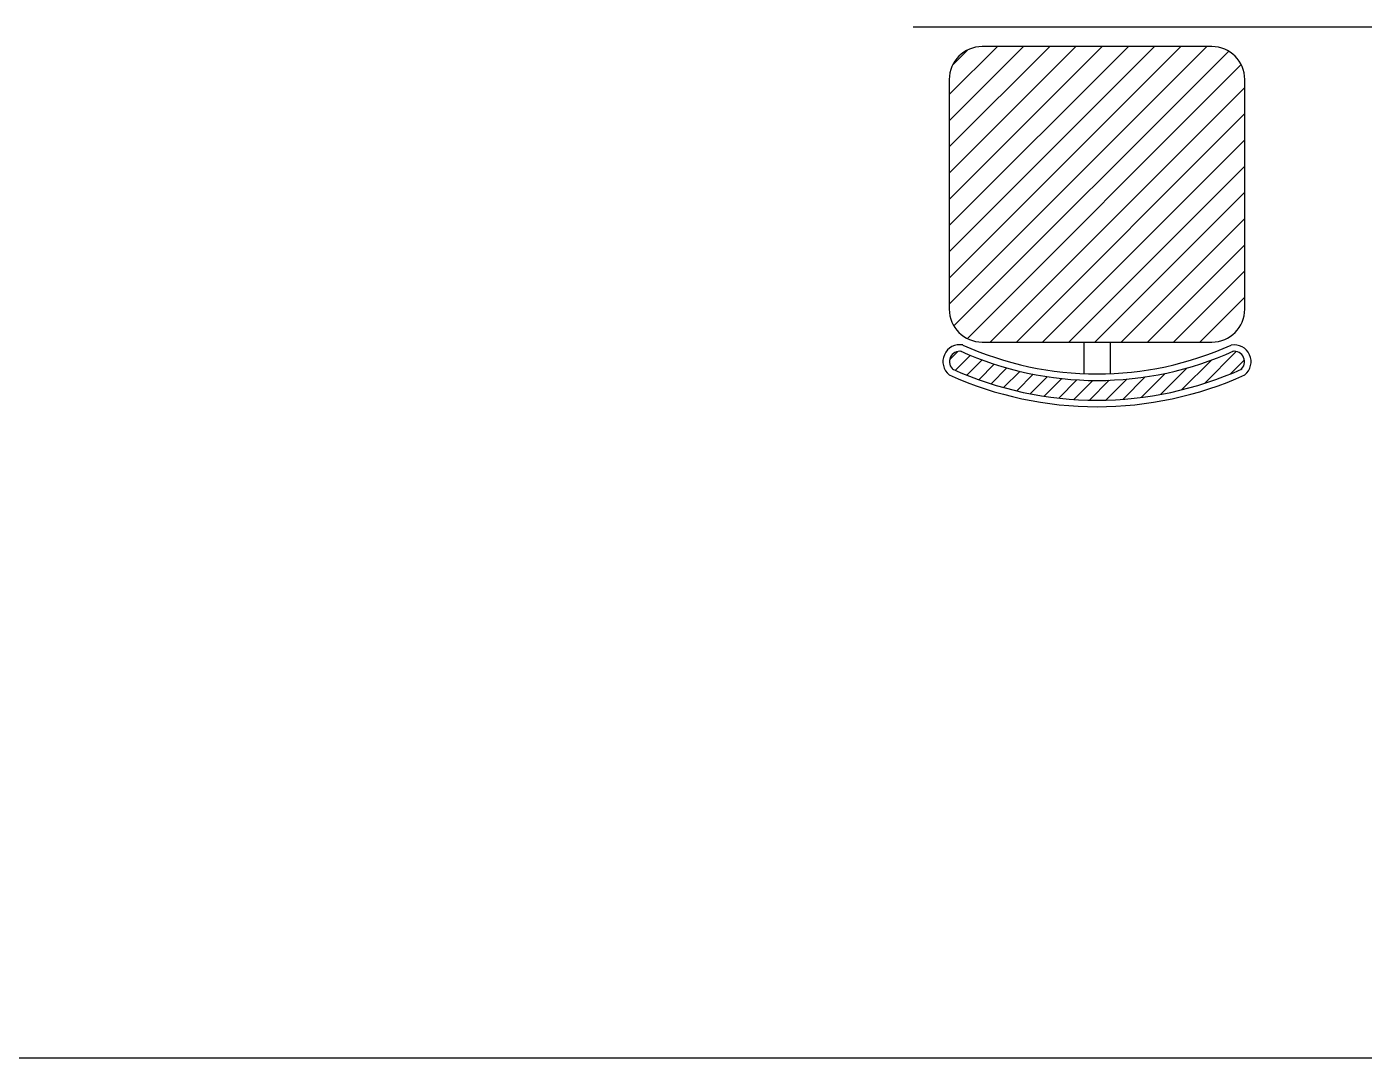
# Model space of a CAD drawing. Extents: x 15.9 to 33.1, y 12.3 to 21.3.
# Drawn here: x 21.292 to 23.069, y 12.343 to 13.713 of the extents above; entities that cross this region are included whole.
import ezdxf

# ---------------------------------------------------------------- set-up
doc = ezdxf.new("R2010")
doc.units = 0
doc.header["$LTSCALE"] = 0.5
doc.header["$MEASUREMENT"] = 0
doc.layers.get('0').update_dxf_attribs({"linetype": 'CONTINUOUS'})
doc.layers.add('Deftpoints', color=7, linetype='CONTINUOUS', plot=False)

# ---------------------------------------------------------------- blocks, each defined once
blk = doc.blocks.new('A$C403C54AD')
for p, q in [((0.8357, 0.5048, -0.0006), (1.9992, 0.5048, -0.0006)), ((1.2329, 0.4785, -0.0006), (0.9275, 0.4785, -0.0006)), ((0.8839, 0.4349, -0.0006), (0.8839, 0.304, -0.0006)), ((1.2765, 0.1295, -0.0006), (1.2765, 0.4349, -0.0006)), ((0.8839, 0.304, -0.0006), (0.8839, 0.1295, -0.0006)), ((0.9275, 0.0859, -0.0006), (1.2329, 0.0859, -0.0006)), ((1.0628, 0.0859, -0.0006), (1.0628, 0.0436, -0.0006)), ((1.0977, 0.0859, -0.0006), (1.0977, 0.0436, -0.0006))]:
    blk.add_line(p, q)
at = {"lineweight": 0, "ltscale": 0.05}
for p, q in [((1.2263, 0.4785, -0.0006), (0.8839, 0.1361, -0.0006)), ((1.1915, 0.4785, -0.0006), (0.8839, 0.1709, -0.0006)), ((1.1567, 0.4785, -0.0006), (0.8839, 0.2057, -0.0006)), ((1.1218, 0.4785, -0.0006), (0.8839, 0.2406, -0.0006)), ((1.087, 0.4785, -0.0006), (0.8839, 0.2754, -0.0006)), ((1.0522, 0.4785, -0.0006), (0.8839, 0.3102, -0.0006)), ((1.0174, 0.4785, -0.0006), (0.8839, 0.3451, -0.0006)), ((0.9825, 0.4785, -0.0006), (0.8839, 0.3799, -0.0006)), ((0.9477, 0.4785, -0.0006), (0.8839, 0.4147, -0.0006)), ((0.9085, 0.4742, -0.0006), (0.8882, 0.4539, -0.0006)), ((1.2551, 0.4725, -0.0006), (0.8899, 0.1073, -0.0006)), ((1.2719, 0.4545, -0.0006), (0.9079, 0.0905, -0.0006)), ((1.2765, 0.4243, -0.0006), (0.9381, 0.0859, -0.0006)), ((1.2765, 0.3895, -0.0006), (0.973, 0.0859, -0.0006)), ((1.2765, 0.3546, -0.0006), (1.0078, 0.0859, -0.0006)), ((1.2765, 0.3198, -0.0006), (1.0426, 0.0859, -0.0006)), ((1.2765, 0.285, -0.0006), (1.0774, 0.0859, -0.0006)), ((1.2765, 0.2501, -0.0006), (1.1123, 0.0859, -0.0006)), ((1.2765, 0.2153, -0.0006), (1.1471, 0.0859, -0.0006)), ((1.2765, 0.1805, -0.0006), (1.1819, 0.0859, -0.0006)), ((1.2765, 0.1457, -0.0006), (1.2168, 0.0859, -0.0006)), ((0.8952, 0.0734, -0.0006), (0.8843, 0.0625, -0.0006)), ((1.2652, 0.0733, -0.0006), (1.2228, 0.0309, -0.0006)), ((0.9118, 0.0682, -0.0006), (0.8918, 0.0483, -0.0006)), ((0.9274, 0.0621, -0.0006), (0.9072, 0.0418, -0.0006)), ((0.9436, 0.0565, -0.0006), (0.923, 0.0359, -0.0006)), ((1.2317, 0.0616, -0.0006), (1.1924, 0.0224, -0.0006)), ((1.276, 0.0624, -0.0006), (1.2569, 0.0433, -0.0006)), ((0.9603, 0.0515, -0.0006), (0.9393, 0.0304, -0.0006)), ((0.9776, 0.047, -0.0006), (0.9561, 0.0255, -0.0006)), ((0.9955, 0.0431, -0.0006), (0.9734, 0.021, -0.0006)), ((1.014, 0.0399, -0.0006), (0.9914, 0.0172, -0.0006)), ((1.0333, 0.0374, -0.0006), (1.0099, 0.014, -0.0006)), ((1.0534, 0.0357, -0.0006), (1.0292, 0.0115, -0.0006)), ((1.1197, 0.0367, -0.0006), (1.0919, 0.0089, -0.0006)), ((1.1443, 0.0396, -0.0006), (1.1148, 0.01, -0.0006)), ((1.1708, 0.0443, -0.0006), (1.139, 0.0124, -0.0006)), ((1.1996, 0.0513, -0.0006), (1.1647, 0.0164, -0.0006)), ((1.0744, 0.0349, -0.0006), (1.0492, 0.0098, -0.0006)), ((1.0964, 0.0352, -0.0006), (1.0701, 0.0088, -0.0006))]:
    blk.add_line(p, q, dxfattribs=at)
for centre, radius, start, end in [((0.9275, 0.4349, -0.0006), 0.0436, 90, 180), ((1.2329, 0.4349, -0.0006), 0.0436, 0, 90), ((0.9275, 0.1295, -0.0006), 0.0436, 180, 270), ((1.2329, 0.1295, -0.0006), 0.0436, 270, 0), ((0.8978, 0.0599, -0.0006), 0.0225, 79.7658, 231.6694), ((0.8978, 0.0599, -0.0006), 0.0138, 79.7658, 231.6694), ((1.0802, 0.4774, -0.0006), 0.4425, 245.7176, 294.2824), ((1.0802, 0.4774, -0.0006), 0.4338, 245.7176, 294.2824), ((1.2624, 0.0598, -0.0006), 0.0225, 308.8964, 99.6684), ((1.2624, 0.0598, -0.0006), 0.0138, 308.8964, 99.6684), ((1.0802, 0.4774, -0.0006), 0.4774, 245.7176, 294.2824), ((1.0802, 0.4774, -0.0006), 0.4687, 245.7176, 294.2824)]:
    blk.add_arc(centre, radius, start, end)

msp = doc.modelspace()

# ---------------------------------------------------------------- linework, layer by layer
at = {"layer": 'Deftpoints'}
msp.add_lwpolyline([(15.9304, 21.3208), (33.1027, 21.3208), (33.1027, 12.3427), (15.9304, 12.3427)], close=True, dxfattribs=at)

# ---------------------------------------------------------------- block references
msp.add_blockref('A$C403C54AD', (21.6341, 13.2084, 0.0006))

doc.saveas('drawing.dxf')
